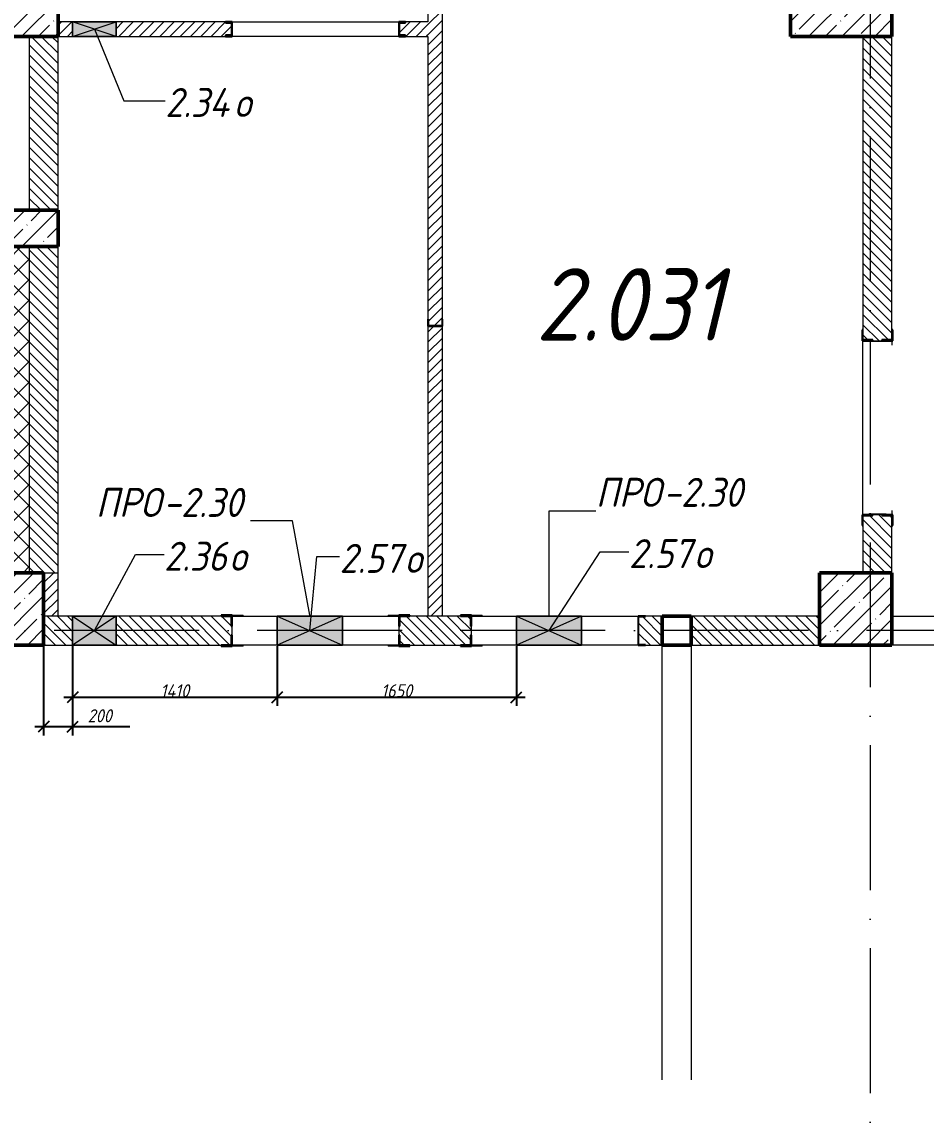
# Model space of a CAD drawing. Header units: millimetres. Extents: x -537608 to 253996, y -217170 to 186033.
# Drawn here: x -66432 to -60197, y -144341 to -136791 of the extents above; entities that cross this region are included whole.
import ezdxf

# ---------------------------------------------------------------- set-up
doc = ezdxf.new("R2010")
doc.units = ezdxf.units.MM
doc.linetypes.add('50_200_ШТРИХ_1Т_ш5_п1_п1_', pattern=[1400, 1000, -200, 0, -200])
for name, color, linetype, lineweight in [('A-____-____-DIMS', 7, 'Continuous', 9), ('A-DETL-GENF-OTLN', 7, 'Continuous', 9), ('A-GENM-____-IDEN', 7, 'Continuous', 9), ('A-GENM-____-MCUT', 7, 'Continuous', 25), ('A-GENM-____-OTLN', 7, 'Continuous', 9), ('A-GENM-____-OTLN-1', 7, 'Continuous', 25), ('A-GLAZ-____-IDEN', 7, 'Continuous', 9), ('A-GLAZ-____-OTLN', 7, 'Continuous', 9), ('A-WALL-____-MCUT', 7, 'Continuous', 13), ('A-WALL-____-MCUT-2', 7, 'Continuous', 50), ('A-WALL-____-PATT-1', 7, 'Continuous', 9), ('A-WALL-FNSH-MCUT-1', 7, 'Continuous', 9), ('I-WALL-____-OTLN', 7, 'Continuous', 9), ('S-COLS-____-MCUT', 7, 'Continuous', 50), ('S-COLS-____-OTLN', 7, 'Continuous', 9), ('S-GRID-____-OTLN-1', 7, '50_200_ШТРИХ_1Т_ш5_п1_п1_', 9), ('Марки помещений', 7, 'Continuous', 9)]:
    doc.layers.add(name, color=color, linetype=linetype, lineweight=lineweight)
doc.styles.add('ISOCPEUR_I_11', font='isocpeui.ttf', dxfattribs={"width": 0.9, "height": 200})
doc.styles.add('ISOCPEUR_I_2', font='isocpeui.ttf', dxfattribs={"width": 0.9, "height": 140})
doc.styles.add('ISOCPEUR_I_7', font='isocpeui.ttf', dxfattribs={"width": 0.9, "height": 90})
doc.dimstyles.new('ISO-1_8_0_9К_СРЕДНИЙ_Кладочные_1', dxfattribs={"dimscale": 304.8, "dimtxt": 89.638306, "dimasz": 0.246063, "dimexe": 0.19685, "dimexo": 0, "dimgap": 0, "dimtad": 1, "dimdec": 3, "dimrnd": 0.001, "dimdsep": 46, "dimtxsty": 'ISOCPEUR_I_7', "dimblk1": 'OBLIQUE', "dimblk2": 'OBLIQUE', "dimsah": 1, "dimcen": 0.09, "dimdle": 0.19685, "dimazin": 0, "dimtfac": 1, "dimtdec": 4, "dimtix": 1, "dimtmove": 0, "dimatfit": 3, "dimfxl": 1, "dimtvp": 1, "dimtolj": 1, "dimtzin": 0, "dimarcsym": 2})
doc.dimstyles.new('ISO-1_8_0_9К_СРЕДНИЙ_Кладочные_2', dxfattribs={"dimscale": 304.8, "dimtxt": 89.638306, "dimasz": 0.246063, "dimexe": 0.19685, "dimexo": 0, "dimgap": 0, "dimtad": 1, "dimdec": 3, "dimrnd": 0.001, "dimdsep": 46, "dimtxsty": 'ISOCPEUR_I_7', "dimblk1": 'OBLIQUE', "dimblk2": 'OBLIQUE', "dimsah": 1, "dimcen": 0.09, "dimdle": 0.19685, "dimazin": 0, "dimtfac": 1, "dimtdec": 4, "dimtix": 1, "dimtmove": 1, "dimatfit": 3, "dimfxl": 1, "dimtvp": 1, "dimtolj": 1, "dimtzin": 0, "dimarcsym": 2})
pattern_1 = [(45, (-149681.9, -196272.377), (-35.35534, 35.35534), [])]
pattern_2 = [(135, (-149681.9, -196272.377), (-35.35534, -35.35534), [])]

# ---------------------------------------------------------------- blocks, each defined once
blk = doc.blocks.new('BSC_Колонна _Прямоугольная - 500х500-V37-АР1_План отверстий 2 этажа в осях 1-64_Ю-ЯЯ')
at = {"layer": 'S-COLS-____-OTLN'}
h = blk.add_hatch(dxfattribs=at)
h.set_pattern_fill('FP_47', color=256, style=0, pattern_type=2)
h.set_pattern_definition([(45, (-83150, -55431.04), (-114.04925, 114.04925), []), (45, (-83035.95, -55431.04), (-114.04925, 114.04925), [201.613, -40.323, 3.353, -36.97])])
h.paths.add_polyline_path([(-250, -250), (250, -250), (250, 250), (-250, 250)], flags=0)
at = {"layer": 'S-COLS-____-MCUT'}
for p, q in [((250, 250), (-250, 250)), ((-250, 250), (-250, -250)), ((250, -250), (250, 250)), ((-250, -250), (250, -250))]:
    blk.add_line(p, q, dxfattribs=at)
blk = doc.blocks.new('BSC_Колонна _Прямоугольная - 500х500-V95-АР1_План отверстий 2 этажа в осях 1-64_Ю-ЯЯ')
at = {"layer": 'S-COLS-____-OTLN'}
h = blk.add_hatch(dxfattribs=at)
h.set_pattern_fill('FP_108', color=256, style=0, pattern_type=2)
h.set_pattern_definition([(315, (-55431.04, 89000), (114.04925, 114.04925), []), (315, (-55431.04, 88885.95), (114.04925, 114.04925), [201.613, -40.323, 3.353, -36.97])])
h.paths.add_polyline_path([(-250, 250), (-250, -250), (250, -250), (250, 250)], flags=0)
at = {"layer": 'S-COLS-____-MCUT'}
for p, q in [((250, 250), (-250, 250)), ((-250, 250), (-250, -250)), ((250, -250), (250, 250)), ((-250, -250), (250, -250))]:
    blk.add_line(p, q, dxfattribs=at)
blk = doc.blocks.new('BSC_Колонна _Прямоугольная - 500х700-V127-АР1_План отверстий 2 этажа в осях 1-64_Ю-ЯЯ')
at = {"layer": 'S-COLS-____-OTLN'}
h = blk.add_hatch(dxfattribs=at)
h.set_pattern_fill('FP_140', color=256, style=0, pattern_type=2)
h.set_pattern_definition([(315, (-59631.04, 83150), (114.04925, 114.04925), []), (315, (-59631.04, 83035.95), (114.04925, 114.04925), [201.613, -40.323, 3.353, -36.97])])
h.paths.add_polyline_path([(-250, 350), (-250, -350), (250, -350), (250, 350)], flags=0)
at = {"layer": 'S-COLS-____-MCUT'}
for p, q in [((250, 350), (-250, 350)), ((-250, 350), (-250, -350)), ((250, -350), (250, 350)), ((-250, -350), (250, -350))]:
    blk.add_line(p, q, dxfattribs=at)
blk = doc.blocks.new('BSC_Колонна _Прямоугольная - 500х700-V128-АР1_План отверстий 2 этажа в осях 1-64_Ю-ЯЯ')
at = {"layer": 'S-COLS-____-OTLN'}
h = blk.add_hatch(dxfattribs=at)
h.set_pattern_fill('FP_141', color=256, style=0, pattern_type=2)
h.set_pattern_definition([(315, (-59631.04, 88900), (114.04925, 114.04925), []), (315, (-59631.04, 88785.95), (114.04925, 114.04925), [201.613, -40.323, 3.353, -36.97])])
h.paths.add_polyline_path([(-250, 350), (-250, -350), (250, -350), (250, 350)], flags=0)
at = {"layer": 'S-COLS-____-MCUT'}
for p, q in [((250, 350), (-250, 350)), ((-250, 350), (-250, -350)), ((250, -350), (250, 350)), ((-250, -350), (250, -350))]:
    blk.add_line(p, q, dxfattribs=at)
blk = doc.blocks.new('154_Стойка_СКБ_Швеллер - СМ-2180_100-28278414-АР1_План отверстий 2 этажа в осях 1-64_Ю-ЯЯ')
at = {"layer": 'A-GENM-____-MCUT'}
for p, q in [((171, 50), (125, 50)), ((125, 50), (125, -50)), ((129.5, 42.4), (171, 42.4)), ((129.5, -42.4), (129.5, 42.4)), ((171, 42.4), (171, 50)), ((125, -50), (171, -50)), ((171, -42.4), (129.5, -42.4)), ((171, -50), (171, -42.4))]:
    blk.add_line(p, q, dxfattribs=at)
blk = doc.blocks.new('154_Фахверк_СКБ_Швеллер - Тип_100_3960-28331862-АР1_План отверстий 2 этажа в осях 1-64_Ю-ЯЯ')
at = {"layer": 'A-GENM-____-MCUT'}
for p, q in [((175, 50), (125, 50)), ((125, 50), (125, -50)), ((128, 47), (175, 47)), ((128, -47), (128, 47)), ((175, 47), (175, 50)), ((125, -50), (175, -50)), ((175, -47), (128, -47)), ((175, -50), (175, -47))]:
    blk.add_line(p, q, dxfattribs=at)
blk = doc.blocks.new('154_Стойка_СКБ_Уголок - СМ-2180_200-28268025-АР1_План отверстий 2 этажа в осях 1-64_Ю-ЯЯ')
at = {"layer": 'A-GENM-____-MCUT'}
for p, q in [((125, 156), (125, 81)), ((200, 156), (125, 156)), ((200, 150), (200, 156)), ((125, 81), (131, 81)), ((131, 81), (131, 150)), ((131, 150), (200, 150)), ((131, 19), (125, 19)), ((125, 19), (125, -56)), ((131, -50), (131, 19)), ((125, -56), (200, -56)), ((200, -50), (131, -50)), ((200, -56), (200, -50))]:
    blk.add_line(p, q, dxfattribs=at)
blk = doc.blocks.new('Стойка_Влож_Уголок_Опорный - Уголок-28213941-АР1_План отверстий 2 этажа в осях 1-64_Ю-ЯЯ')
at = {"layer": 'A-GENM-____-OTLN'}
for p, q in [((-212, -6), (-212, 0)), ((0, 0), (0, -6)), ((-212, -75), (-212, -6)), ((-212, -6), (-206, -6)), ((-212, -75), (-206, -75)), ((-6, -6), (0, -6)), ((-6, -75), (0, -75)), ((0, -6), (0, -75))]:
    blk.add_line(p, q, dxfattribs=at)
blk = doc.blocks.new('154_Фахверк_СКБ_Швеллер - Тип_100_3550_1-35210908-АР1_План отверстий 2 этажа в осях 1-64_Ю-ЯЯ')
at = {"layer": 'A-GENM-____-MCUT'}
for p, q in [((175, 100), (125, 100)), ((125, 100), (125, -100)), ((128, 97), (175, 97)), ((128, -97), (128, 97)), ((175, 97), (175, 100)), ((125, -100), (175, -100)), ((175, -97), (128, -97)), ((175, -100), (175, -97))]:
    blk.add_line(p, q, dxfattribs=at)
blk = doc.blocks.new('АР_Перемычка - АР_Перемычка-28437008-АР1_План отверстий 2 этажа в осях 1-64_Ю-ЯЯ')
at = {"layer": 'A-GENM-____-OTLN'}
blk.add_line((-250, -100), (-243, -100), dxfattribs=at)
blk = doc.blocks.new('154_Стойка_СКБ_Уголок - СМ-2880_200-28437237-АР1_План отверстий 2 этажа в осях 1-64_Ю-ЯЯ')
at = {"layer": 'A-GENM-____-MCUT'}
for p, q in [((125, 156), (125, 81)), ((200, 156), (125, 156)), ((200, 150), (200, 156)), ((125, 81), (131, 81)), ((131, 81), (131, 150)), ((131, 150), (200, 150)), ((131, 19), (125, 19)), ((125, 19), (125, -56)), ((131, -50), (131, 19)), ((125, -56), (200, -56)), ((200, -50), (131, -50)), ((200, -56), (200, -50))]:
    blk.add_line(p, q, dxfattribs=at)
blk = doc.blocks.new('Стойка_Влож_Полоса боковая - Полоса-V150-АР1_План отверстий 2 этажа в осях 1-64_Ю-ЯЯ')
at = {"layer": 'A-GENM-____-OTLN'}
for p, q in [((-5, 60), (0, 60)), ((-5, -60), (-5, 60)), ((0, 31), (0, -31)), ((0, -60), (-5, -60))]:
    blk.add_line(p, q, dxfattribs=at)
blk = doc.blocks.new('BSC_Колонна _Прямоугольная1 - 200х200 _металл_-35205626-АР1_План отверстий 2 этажа в осях 1-64_Ю-ЯЯ')
at = {"layer": 'S-COLS-____-MCUT'}
for p, q in [((100, 100), (-100, 100)), ((-100, 100), (-100, -100)), ((100, -100), (100, 100)), ((-100, -100), (100, -100))]:
    blk.add_line(p, q, dxfattribs=at)
blk = doc.blocks.new('AR_Отверстие прямоугольное _в стене__БезПР - AR_Отверстие прямоугольное _в стене__БезПР-36789171-АР1_План отверстий 2 этажа в осях 1-64_Ю-ЯЯ')
at = {"layer": 'A-GLAZ-____-OTLN'}
blk.add_hatch(color=256, dxfattribs=at).paths.add_polyline_path([(150, -100), (150, 100), (-150, 100), (-150, -100)], flags=0)
at = {"layer": 'A-DETL-GENF-OTLN'}
for p, q in [((-150, -100), (-150, 100)), ((-150, 100), (150, 100)), ((150, 100), (-150, -100)), ((-150, 100), (150, -100)), ((150, 100), (-150, 100)), ((-150, 100), (-150, -100)), ((150, 100), (150, -100)), ((150, -100), (150, 100)), ((150, -100), (-150, -100)), ((-150, -100), (150, -100))]:
    blk.add_line(p, q, dxfattribs=at)
at = {"layer": 'A-GLAZ-____-OTLN'}
blk.add_line((150, 100), (-150, 100), dxfattribs=at)
blk = doc.blocks.new('AR_Отверстие прямоугольное _в стене__БезПР - AR_Отверстие прямоугольное _в стене__БезПР-36427836-АР1_План отверстий 2 этажа в осях 1-64_Ю-ЯЯ')
at = {"layer": 'A-GLAZ-____-OTLN'}
blk.add_hatch(color=256, dxfattribs=at).paths.add_polyline_path([(150, 50), (-150, 50), (-150, -50), (150, -50)], flags=0)
at = {"layer": 'A-DETL-GENF-OTLN'}
for p, q in [((-150, -50), (-150, 50)), ((-150, 50), (150, 50)), ((150, 50), (-150, -50)), ((-150, 50), (150, -50)), ((150, 50), (-150, 50)), ((-150, 50), (-150, -50)), ((150, 50), (150, -50)), ((150, -50), (150, 50)), ((150, -50), (-150, -50)), ((-150, -50), (150, -50))]:
    blk.add_line(p, q, dxfattribs=at)
at = {"layer": 'A-GLAZ-____-OTLN'}
blk.add_line((150, 50), (-150, 50), dxfattribs=at)
blk = doc.blocks.new('AR_Отверстие прямоугольное _в стене_ - AR_Отверстие прямоугольное _в стене__ОВ-36827602-АР1_План отверстий 2 этажа в осях 1-64_Ю-ЯЯ')
at = {"layer": 'A-GLAZ-____-OTLN'}
blk.add_hatch(color=256, dxfattribs=at).paths.add_polyline_path([(225, -100), (225, 100), (-225, 100), (-225, -100)], flags=0)
at = {"layer": 'A-DETL-GENF-OTLN'}
for p, q in [((-225, -100), (-225, 100)), ((-225, 100), (225, 100)), ((225, 100), (-225, -100)), ((-225, 100), (225, -100)), ((225, 100), (-225, 100)), ((-225, 100), (-225, -100)), ((225, 100), (225, -100)), ((225, -100), (225, 100)), ((225, -100), (-225, -100)), ((-225, -100), (225, -100))]:
    blk.add_line(p, q, dxfattribs=at)
blk = doc.blocks.new('_Oblique')
at = {"color": 0, "linetype": 'ByBlock', "lineweight": -2}
blk.add_line((-0.5, -0.5), (0.5, 0.5), dxfattribs=at)
blk = doc.blocks.new('*D2606')
at = {"layer": 'A-____-____-DIMS', "color": 0, "lineweight": -2, "transparency": 16777216}
for p, q in [((-66281.9, -141091.3), (-66281.9, -141713.6)), ((-66081.9, -141091.3), (-66081.9, -141713.6)), ((-66341.9, -141653.6), (-66081.9, -141653.6)), ((-66081.9, -141653.6), (-65687.2, -141653.6))]:
    blk.add_line(p, q, dxfattribs=at)
at = {"layer": 'Defpoints', "color": 0, "transparency": 16777216}
for p in [(-66281.9, -141091.3), (-66081.9, -141091.3), (-66081.9, -141653.6)]:
    blk.add_point(p, dxfattribs=at)
at = {"layer": 'A-____-____-DIMS', "color": 0, "lineweight": -2, "transparency": 16777216, "xscale": 75, "yscale": 75, "zscale": 75, "rotation": 180}
blk.add_blockref('_Oblique', (-66281.9, -141653.6), dxfattribs=at)
at = {"layer": 'A-____-____-DIMS', "color": 0, "lineweight": -2, "transparency": 16777216, "xscale": 75, "yscale": 75, "zscale": 75}
blk.add_blockref('_Oblique', (-66081.9, -141653.6), dxfattribs=at)
at = {"layer": 'A-____-____-DIMS', "color": 0, "transparency": 16777216, "insert": (-65978, -141533.6), "char_height": 90, "width": 409.578, "attachment_point": 1, "line_spacing_factor": 1.149209, "style": 'ISOCPEUR_I_7'}
blk.add_mtext('\\A1;200', dxfattribs=at)
blk = doc.blocks.new('*D2607')
at = {"layer": 'A-____-____-DIMS', "color": 0, "lineweight": -2, "transparency": 16777216}
for p, q in [((-66081.9, -141091.3), (-66081.9, -141510.9)), ((-64671.9, -141097.3), (-64671.9, -141510.9)), ((-66141.9, -141450.9), (-64611.9, -141450.9))]:
    blk.add_line(p, q, dxfattribs=at)
at = {"layer": 'Defpoints', "color": 0, "transparency": 16777216}
for p in [(-66081.9, -141091.3), (-64671.9, -141097.3), (-64671.9, -141450.9)]:
    blk.add_point(p, dxfattribs=at)
at = {"layer": 'A-____-____-DIMS', "color": 0, "lineweight": -2, "transparency": 16777216, "xscale": 75, "yscale": 75, "zscale": 75, "rotation": 180}
blk.add_blockref('_Oblique', (-66081.9, -141450.9), dxfattribs=at)
at = {"layer": 'A-____-____-DIMS', "color": 0, "lineweight": -2, "transparency": 16777216, "xscale": 75, "yscale": 75, "zscale": 75}
blk.add_blockref('_Oblique', (-64671.9, -141450.9), dxfattribs=at)
at = {"layer": 'A-____-____-DIMS', "color": 0, "transparency": 16777216, "insert": (-65376.9, -141405.9), "char_height": 90, "width": 479.91, "attachment_point": 5, "style": 'ISOCPEUR_I_7'}
blk.add_mtext('\\A1;1410', dxfattribs=at)
blk = doc.blocks.new('*D2608')
at = {"layer": 'A-____-____-DIMS', "color": 0, "lineweight": -2, "transparency": 16777216}
for p, q in [((-64671.9, -141097.3), (-64671.9, -141510.9)), ((-63021.9, -141097.3), (-63021.9, -141510.9)), ((-64731.9, -141450.9), (-62961.9, -141450.9))]:
    blk.add_line(p, q, dxfattribs=at)
at = {"layer": 'Defpoints', "color": 0, "transparency": 16777216}
for p in [(-64671.9, -141097.3), (-63021.9, -141097.3), (-63021.9, -141450.9)]:
    blk.add_point(p, dxfattribs=at)
at = {"layer": 'A-____-____-DIMS', "color": 0, "lineweight": -2, "transparency": 16777216, "xscale": 75, "yscale": 75, "zscale": 75, "rotation": 180}
blk.add_blockref('_Oblique', (-64671.9, -141450.9), dxfattribs=at)
at = {"layer": 'A-____-____-DIMS', "color": 0, "lineweight": -2, "transparency": 16777216, "xscale": 75, "yscale": 75, "zscale": 75}
blk.add_blockref('_Oblique', (-63021.9, -141450.9), dxfattribs=at)
at = {"layer": 'A-____-____-DIMS', "color": 0, "transparency": 16777216, "insert": (-63846.9, -141405.9), "char_height": 90, "width": 504.733, "attachment_point": 5, "style": 'ISOCPEUR_I_7'}
blk.add_mtext('\\A1;1650', dxfattribs=at)

msp = doc.modelspace()

# ---------------------------------------------------------------- hatches: boundary and pattern name
at = {"layer": 'A-WALL-____-PATT-1'}
h = msp.add_hatch(dxfattribs=at)
h.set_pattern_fill('FP_5', color=256, style=0, pattern_type=2)
h.set_pattern_definition(pattern_1)
h.paths.add_polyline_path([(-63531.9, -140891.3351), (-63531.9, -138891.3351), (-63631.9, -138891.3351), (-63631.9, -140891.3351)], flags=0)
h.paths.add_polyline_path([(-63628.9, -138888.3351), (-63534.9, -138888.3351), (-63534.9, -138841.3351), (-63531.9, -138841.3351), (-63531.9, -135171.3351), (-63631.9, -135171.3351), (-63631.9, -138841.3351), (-63628.9, -138841.3351)], flags=0)
h.paths.add_polyline_path([(-63575.4294, -134911.3351), (-63531.9, -134911.3351), (-63531.9, -134691.3351), (-63631.9, -134691.3351), (-63631.9, -134911.3351), (-63628.9, -134911.3351)], flags=0)
h.paths.add_polyline_path([(-63581.9882, -134688.3351), (-63534.9, -134688.3351), (-63534.9, -134641.3351), (-63531.9, -134641.3351), (-63531.9, -132991.3351), (-63631.9, -132991.3351), (-63631.9, -134641.3351), (-63628.9, -134641.3351), (-63628.9, -134688.3351)], flags=0)
h = msp.add_hatch(dxfattribs=at)
h.set_pattern_fill('FP_5', color=256, style=0, pattern_type=2)
h.set_pattern_definition(pattern_1)
h.paths.add_polyline_path([(-63785.9, -136891.3351), (-63631.9, -136891.3351), (-63631.9, -136791.3351), (-63785.9, -136791.3351), (-63785.9, -136798.9351), (-63827.4, -136798.9351), (-63827.4, -136883.7351), (-63785.9, -136883.7351)], flags=0)
h.paths.add_polyline_path([(-65781.9, -136891.3351), (-65027.9, -136891.3351), (-65027.9, -136883.7351), (-64986.4, -136883.7351), (-64986.4, -136798.9351), (-65027.9, -136798.9351), (-65027.9, -136791.3351), (-65781.9, -136791.3351), (-65781.9, -136883.7351)], flags=0)
h.paths.add_polyline_path([(-66081.9, -136891.3351), (-66081.9, -136791.3351), (-66181.9, -136791.3351), (-66181.9, -136891.3351)], flags=0)
h = msp.add_hatch(dxfattribs=at)
h.set_pattern_fill('FP_6', color=256, style=0, pattern_type=2)
h.set_pattern_definition(pattern_2)
h.paths.add_polyline_path([(-66181.9, -138091.3351), (-66181.9, -136891.3351), (-66381.9, -136891.3351), (-66381.9, -138091.3351)], flags=0)
h = msp.add_hatch(dxfattribs=at)
h.set_pattern_fill('FP_6', color=256, style=0, pattern_type=2)
h.set_pattern_definition(pattern_2)
h.paths.add_polyline_path([(-60591.9, -140591.3351), (-60431.9, -140591.3351), (-60431.9, -140197.3351), (-60500.9, -140197.3351), (-60500.9, -140191.3351), (-60562.9, -140191.3351), (-60562.9, -140197.3351), (-60631.9, -140197.3351), (-60631.9, -140591.3351)], flags=0)
h.paths.add_polyline_path([(-60562.9, -138991.3351), (-60500.9, -138991.3351), (-60500.9, -138985.3351), (-60431.9, -138985.3351), (-60431.9, -136891.3351), (-60631.9, -136891.3351), (-60631.9, -138985.3351), (-60562.9, -138985.3351)], flags=0)
h = msp.add_hatch(dxfattribs=at)
h.set_pattern_fill('FP_13', color=256, style=0, pattern_type=2)
h.set_pattern_definition([(45, (-149681.9, -196272.38), (-114.04925, 114.04925), []), (45, (-149567.85, -196272.38), (-114.04925, 114.04925), [201.612, -40.322, 3.353, -36.97])])
h.paths.add_polyline_path([(-66181.9, -138341.3351), (-66181.9, -138091.3351), (-68081.9, -138091.3351), (-68081.9, -138341.3351), (-66624.5497, -138341.3351)], flags=0)
h = msp.add_hatch(dxfattribs=at)
h.set_pattern_fill('FP_1', color=256, style=0, pattern_type=2)
h.set_pattern_definition([(45, (-149681.9, -196272.38), (-70.71068, 70.71068), []), (135, (-149681.9, -196272.38), (-70.71068, -70.71068), [])])
h.paths.add_polyline_path([(-66531.9, -140591.3351), (-66381.9, -140591.3351), (-66381.9, -138341.3351), (-66531.9, -138341.3351), (-66531.9, -140441.3351)], flags=0)
h = msp.add_hatch(dxfattribs=at)
h.set_pattern_fill('FP_6', color=256, style=0, pattern_type=2)
h.set_pattern_definition(pattern_2)
h.paths.add_polyline_path([(-66181.9, -140591.3351), (-66181.9, -138341.3351), (-66381.9, -138341.3351), (-66381.9, -140591.3351), (-66281.9, -140591.3351)], flags=0)
h = msp.add_hatch(dxfattribs=at)
h.set_pattern_fill('FP_5', color=256, style=0, pattern_type=2)
h.set_pattern_definition(pattern_1)
h.paths.add_polyline_path([(-66181.9, -140891.3351), (-66181.9, -140591.3351), (-66281.9, -140591.3351), (-66281.9, -140891.3351)], flags=0)
h = msp.add_hatch(dxfattribs=at)
h.set_pattern_fill('FP_6', color=256, style=0, pattern_type=2)
h.set_pattern_definition(pattern_2)
h.paths.add_polyline_path([(-62016.9, -141091.3351), (-62016.9, -140891.3351), (-62131.9, -140891.3351), (-62131.9, -140894.3351), (-62178.9, -140894.9715), (-62178.9, -141088.3351), (-62131.9, -141088.3351), (-62131.9, -141091.3351)], flags=0)
h.paths.add_polyline_path([(-63756.9, -141091.3351), (-63337.9, -141091.3351), (-63337.9, -141022.3351), (-63331.9, -141022.3351), (-63331.9, -140960.3351), (-63337.9, -140960.3351), (-63337.9, -140891.3351), (-63825.9, -140891.3351), (-63825.9, -140960.3351), (-63831.9, -140960.3351), (-63831.9, -141022.3351), (-63825.9, -141022.3351), (-63825.9, -141091.3351)], flags=0)
h.paths.add_polyline_path([(-65781.9, -141091.3351), (-64987.9, -141090.412), (-64987.9, -141022.3351), (-64981.9, -141022.3351), (-64981.9, -140960.3351), (-64987.9, -140960.3351), (-64987.9, -140891.3351), (-65781.9, -140891.3351), (-65781.9, -140968.2582)], flags=0)
h.paths.add_polyline_path([(-66081.9, -141091.3351), (-66081.9, -140891.3351), (-66281.9, -140891.3351), (-66281.9, -141091.3351)], flags=0)
h = msp.add_hatch(dxfattribs=at)
h.set_pattern_fill('FP_6', color=256, style=0, pattern_type=2)
h.set_pattern_definition(pattern_2)
h.paths.add_polyline_path([(-60931.9, -141091.3351), (-60931.9, -140891.3351), (-61816.9, -140891.3351), (-61816.9, -141091.3351), (-61322.0477, -141091.3351)], flags=0)

# ---------------------------------------------------------------- linework, layer by layer
at = {"layer": 'A-GENM-____-IDEN'}
for p, q in [((-62796.9, -140164.1954), (-62474.0301, -140164.1954)), ((-62796.9, -140885.3351), (-62796.9, -140164.1954)), ((-64565.9884, -140234.067), (-64855.8472, -140234.067)), ((-64446.9, -140885.3351), (-64565.9884, -140234.067))]:
    msp.add_line(p, q, dxfattribs=at)
at = {"layer": 'A-GLAZ-____-IDEN'}
for p, q in [((-65931.9, -136841.3351), (-65729.0042, -137335.1039)), ((-65729.0042, -137335.1039), (-65443.1952, -137335.1039)), ((-65931.9, -140991.3351), (-65649.3876, -140465.6954)), ((-65649.3876, -140465.6954), (-65451.3017, -140465.6954)), ((-64446.9, -140991.3351), (-64398.7297, -140480.217)), ((-64398.7297, -140480.217), (-64241.3839, -140480.217)), ((-62796.9, -140991.3351), (-62444.0182, -140447.5042)), ((-62444.0182, -140447.5042), (-62245.9323, -140447.5042))]:
    msp.add_line(p, q, dxfattribs=at)
at = {"layer": 'A-WALL-____-MCUT'}
for p, q in [((-66381.9, -136891.3351), (-66381.9, -138091.3351)), ((-66181.9, -138091.3351), (-66181.9, -136891.3351)), ((-60631.9, -136891.3351), (-60631.9, -138916.3351)), ((-60431.9, -138916.3351), (-60431.9, -136891.3351)), ((-66381.9, -138341.3351), (-66381.9, -140591.3351)), ((-66181.9, -140591.3351), (-66181.9, -138341.3351)), ((-60631.9, -140266.3351), (-60631.9, -140591.3351)), ((-60431.9, -140591.3351), (-60431.9, -140266.3351)), ((-66281.9, -140591.3351), (-66181.9, -140591.3351)), ((-66081.9, -140891.3351), (-66281.9, -140891.3351)), ((-65056.9, -140891.3351), (-65781.9, -140891.3351)), ((-63406.9, -140891.3351), (-63756.9, -140891.3351)), ((-62016.9, -140891.3351), (-62131.9, -140891.3351)), ((-60931.9, -140891.3351), (-61816.9, -140891.3351)), ((-64981.9, -141022.3351), (-64981.9, -140960.3351)), ((-63831.9, -140960.3351), (-63831.9, -141022.3351)), ((-63331.9, -141022.3351), (-63331.9, -140960.3351)), ((-66281.9, -141091.3351), (-66081.9, -141091.3351)), ((-65781.9, -141091.3351), (-65056.9, -141091.3351)), ((-63756.9, -141091.3351), (-63406.9, -141091.3351)), ((-62131.9, -141091.3351), (-62016.9, -141091.3351)), ((-61816.9, -141091.3351), (-60931.9, -141091.3351))]:
    msp.add_line(p, q, dxfattribs=at)
at = {"layer": 'A-WALL-____-MCUT-2'}
for p, q in [((-66181.9, -138091.3351), (-68331.9, -138091.3351)), ((-66181.9, -138341.3351), (-66181.9, -138091.3351)), ((-68081.9, -138341.3351), (-66181.9, -138341.3351))]:
    msp.add_line(p, q, dxfattribs=at)
at = {"layer": 'A-WALL-FNSH-MCUT-1'}
for p, q in [((-63631.9, -135171.3351), (-63631.9, -136791.3351)), ((-63531.9, -138841.3351), (-63531.9, -136491.3351)), ((-66081.9, -136791.3351), (-66181.9, -136791.3351)), ((-65027.9, -136791.3351), (-65781.9, -136791.3351)), ((-63631.9, -136791.3351), (-63785.9, -136791.3351)), ((-66181.9, -136891.3351), (-66081.9, -136891.3351)), ((-65781.9, -136891.3351), (-65027.9, -136891.3351)), ((-63785.9, -136891.3351), (-63631.9, -136891.3351)), ((-63631.9, -136891.3351), (-63631.9, -138841.3351)), ((-63631.9, -138891.3351), (-63631.9, -140891.3351)), ((-63531.9, -140891.3351), (-63531.9, -138891.3351)), ((-66181.9, -140891.3351), (-66181.9, -140591.3351))]:
    msp.add_line(p, q, dxfattribs=at)
at = {"layer": 'I-WALL-____-OTLN'}
for p, q in [((-64981.9, -136791.3351), (-63831.9, -136791.3351)), ((-63831.9, -136891.3351), (-64981.9, -136891.3351)), ((-60631.9, -140191.3351), (-60631.9, -138991.3351)), ((-60431.9, -138991.3351), (-60431.9, -139021.3351)), ((-60431.9, -140161.3351), (-60431.9, -140191.3351)), ((-64981.9, -140891.3351), (-64671.9, -140891.3351)), ((-64221.9, -140891.3351), (-63831.9, -140891.3351)), ((-63331.9, -140891.3351), (-63021.9, -140891.3351)), ((-62571.9, -140891.3351), (-62181.9, -140891.3351)), ((-60431.9, -140891.3351), (-56431.9, -140891.3351)), ((-64671.9, -141091.3351), (-64981.9, -141091.3351)), ((-63831.9, -141091.3351), (-64221.9, -141091.3351)), ((-63021.9, -141091.3351), (-63331.9, -141091.3351)), ((-62181.9, -141091.3351), (-62571.9, -141091.3351)), ((-62016.9, -144091.3351), (-62016.9, -141091.3351)), ((-61816.9, -141091.3351), (-61816.9, -144091.3351)), ((-56431.9, -141091.3351), (-60431.9, -141091.3351))]:
    msp.add_line(p, q, dxfattribs=at)
at = {"layer": 'S-GRID-____-OTLN-1'}
for p, q in [((-60581.9, -105379.5257), (-60581.9, -156291.3351)), ((-45607.4934, -140991.3351), (-154350.6702, -140991.3351))]:
    msp.add_line(p, q, dxfattribs=at)

# ---------------------------------------------------------------- block references
at = {"layer": 'A-GENM-____-OTLN'}
for name, p, rotation in [('АР_Перемычка - АР_Перемычка-28437008-АР1_План отверстий 2 этажа в осях 1-64_Ю-ЯЯ', (-60531.9, -138991.3351), 269.9999999999999), ('Стойка_Влож_Полоса боковая - Полоса-V150-АР1_План отверстий 2 этажа в осях 1-64_Ю-ЯЯ', (-60531.9, -138991.3351), 89.9999999999999), ('Стойка_Влож_Полоса боковая - Полоса-V150-АР1_План отверстий 2 этажа в осях 1-64_Ю-ЯЯ', (-60531.9, -140191.3351), 269.9999999999999), ('Стойка_Влож_Уголок_Опорный - Уголок-28213941-АР1_План отверстий 2 этажа в осях 1-64_Ю-ЯЯ', (-64981.9, -140885.3351), 89.99999999999962), ('Стойка_Влож_Уголок_Опорный - Уголок-28213941-АР1_План отверстий 2 этажа в осях 1-64_Ю-ЯЯ', (-63831.9, -141097.3351), 269.9999999999996), ('Стойка_Влож_Уголок_Опорный - Уголок-28213941-АР1_План отверстий 2 этажа в осях 1-64_Ю-ЯЯ', (-63331.9, -140885.3351), 89.99999999999962)]:
    msp.add_blockref(name, p, dxfattribs=dict(at, rotation=rotation))
at = {"layer": 'A-GENM-____-OTLN-1'}
for name, p, rotation in [('154_Стойка_СКБ_Швеллер - СМ-2180_100-28278414-АР1_План отверстий 2 этажа в осях 1-64_Ю-ЯЯ', (-64856.9, -136841.3351), 180), ('154_Фахверк_СКБ_Швеллер - Тип_100_3960-28331862-АР1_План отверстий 2 этажа в осях 1-64_Ю-ЯЯ', (-63581.9, -139016.3351), 90), ('154_Стойка_СКБ_Уголок - СМ-2880_200-28437237-АР1_План отверстий 2 этажа в осях 1-64_Ю-ЯЯ', (-60481.9, -139116.3351), 89.99999999999987), ('154_Стойка_СКБ_Уголок - СМ-2880_200-28437237-АР1_План отверстий 2 этажа в осях 1-64_Ю-ЯЯ', (-60581.9, -140066.3351), 269.9999999999999), ('154_Стойка_СКБ_Уголок - СМ-2180_200-28268025-АР1_План отверстий 2 этажа в осях 1-64_Ю-ЯЯ', (-64856.9, -140941.3351), 180), ('154_Стойка_СКБ_Уголок - СМ-2180_200-28268025-АР1_План отверстий 2 этажа в осях 1-64_Ю-ЯЯ', (-63206.9, -140941.3351), 180)]:
    msp.add_blockref(name, p, dxfattribs=dict(at, rotation=rotation))
for name, p in [('154_Стойка_СКБ_Швеллер - СМ-2180_100-28278414-АР1_План отверстий 2 этажа в осях 1-64_Ю-ЯЯ', (-63956.9, -136841.3351)), ('154_Стойка_СКБ_Уголок - СМ-2180_200-28268025-АР1_План отверстий 2 этажа в осях 1-64_Ю-ЯЯ', (-63956.9, -141041.3351)), ('154_Фахверк_СКБ_Швеллер - Тип_100_3550_1-35210908-АР1_План отверстий 2 этажа в осях 1-64_Ю-ЯЯ', (-62306.9, -140991.3351))]:
    msp.add_blockref(name, p, dxfattribs=at)
at = {"layer": 'A-GLAZ-____-OTLN', "rotation": 180}
msp.add_blockref('AR_Отверстие прямоугольное _в стене__БезПР - AR_Отверстие прямоугольное _в стене__БезПР-36427836-АР1_План отверстий 2 этажа в осях 1-64_Ю-ЯЯ', (-65931.9, -136841.3351), dxfattribs=at)
at = {"layer": 'A-GLAZ-____-OTLN'}
for name, p in [('AR_Отверстие прямоугольное _в стене__БезПР - AR_Отверстие прямоугольное _в стене__БезПР-36789171-АР1_План отверстий 2 этажа в осях 1-64_Ю-ЯЯ', (-65931.9, -140991.3351)), ('AR_Отверстие прямоугольное _в стене_ - AR_Отверстие прямоугольное _в стене__ОВ-36827602-АР1_План отверстий 2 этажа в осях 1-64_Ю-ЯЯ', (-64446.9, -140991.3351)), ('AR_Отверстие прямоугольное _в стене_ - AR_Отверстие прямоугольное _в стене__ОВ-36827602-АР1_План отверстий 2 этажа в осях 1-64_Ю-ЯЯ', (-62796.9, -140991.3351))]:
    msp.add_blockref(name, p, dxfattribs=at)
at = {"layer": 'S-COLS-____-OTLN'}
for name, p, rotation in [('BSC_Колонна _Прямоугольная - 500х700-V127-АР1_План отверстий 2 этажа в осях 1-64_Ю-ЯЯ', (-66531.9, -136641.3351), 89.9999999999999), ('BSC_Колонна _Прямоугольная - 500х700-V128-АР1_План отверстий 2 этажа в осях 1-64_Ю-ЯЯ', (-60781.9, -136641.3351), 89.9999999999999), ('BSC_Колонна _Прямоугольная - 500х500-V95-АР1_План отверстий 2 этажа в осях 1-64_Ю-ЯЯ', (-60681.9, -140841.3351), 89.9999999999999), ('BSC_Колонна _Прямоугольная1 - 200х200 _металл_-35205626-АР1_План отверстий 2 этажа в осях 1-64_Ю-ЯЯ', (-61916.9, -140991.3351), 270.0000000000001)]:
    msp.add_blockref(name, p, dxfattribs=dict(at, rotation=rotation))
msp.add_blockref('BSC_Колонна _Прямоугольная - 500х500-V37-АР1_План отверстий 2 этажа в осях 1-64_Ю-ЯЯ', (-66531.9, -140841.3351), dxfattribs=at)

# ---------------------------------------------------------------- texts
at = {"layer": 'A-GENM-____-IDEN', "char_height": 200, "attachment_point": 1, "style": 'ISOCPEUR_I_11'}
for s, insert, width in [('ПРО', (-62474.0301, -139937.0792), 562.784625), ('-2.30', (-62009.6863, -139937.0792), 707.088375), ('ПРО', (-65921.6556, -140006.9508), 562.784625), ('-2.30', (-65457.3119, -140006.9508), 707.088375)]:
    msp.add_mtext(s, dxfattribs=dict(at, insert=insert, width=width))
at = {"layer": 'A-GLAZ-____-IDEN', "char_height": 200, "attachment_point": 1, "style": 'ISOCPEUR_I_11'}
for s, insert, width in [('2.34', (-65443.1952, -137247.4893), 577.215), ('\\fISOCPEUR|b0|i1|c204|p34|;\\W.9;о', (-64966.9452, -137247.4893), 158.734125), ('2.36', (-65451.3017, -140378.0808), 548.35425), ('2.57', (-64241.3839, -140392.6024), 548.35425), ('2.57', (-62245.9323, -140359.8896), 548.35425), ('\\fISOCPEUR|b0|i1|c204|p34|;\\W.9;о', (-64998.8642, -140378.0808), 158.734125), ('\\fISOCPEUR|b0|i1|c204|p34|;\\W.9;о', (-63788.9464, -140392.6024), 158.734125), ('\\fISOCPEUR|b0|i1|c204|p34|;\\W.9;о', (-61793.4948, -140359.8896), 158.734125)]:
    msp.add_mtext(s, dxfattribs=dict(at, insert=insert, width=width))
at = {"layer": 'Марки помещений', "insert": (-62889.0612, -138490.6074), "char_height": 500, "width": 737.5525, "attachment_point": 1, "style": 'ISOCPEUR_I_2'}
msp.add_mtext('2.031', dxfattribs=at)

# ---------------------------------------------------------------- dimensions: what is measured, and where the dimension line sits
at = {"layer": 'A-____-____-DIMS'}
dim = msp.add_linear_dim(base=(-66081.9, -141653.6373), p1=(-66281.9, -141091.3351), p2=(-66081.9, -141091.3351), dimstyle='ISO-1_8_0_9К_СРЕДНИЙ_Кладочные_1', override={"dimpost": '<>', "dimfxl": 200}, dxfattribs=at)
dim.commit()
dim.dimension.update_dxf_attribs({"geometry": '*D2606', "text_midpoint": (-65773.2072, -141653.6373), "dimtype": 160})
for base, p1, p2, override, picture, middle in [((-64671.9, -141450.9161), (-66081.9, -141091.3351), (-64671.9, -141097.3351), {"dimpost": '<>', "dimfxl": 1410.012766}, '*D2607', (-65376.9, -141405.9161)), ((-63021.9, -141450.9161), (-64671.9, -141097.3351), (-63021.9, -141097.3351), {"dimpost": '<>', "dimfxl": 1650}, '*D2608', (-63846.9, -141405.9161))]:
    dim = msp.add_linear_dim(base=base, p1=p1, p2=p2, dimstyle='ISO-1_8_0_9К_СРЕДНИЙ_Кладочные_2', override=override, dxfattribs=at)
    dim.commit()
    dim.dimension.update_dxf_attribs({"geometry": picture, "text_midpoint": middle})

doc.saveas('drawing.dxf')
